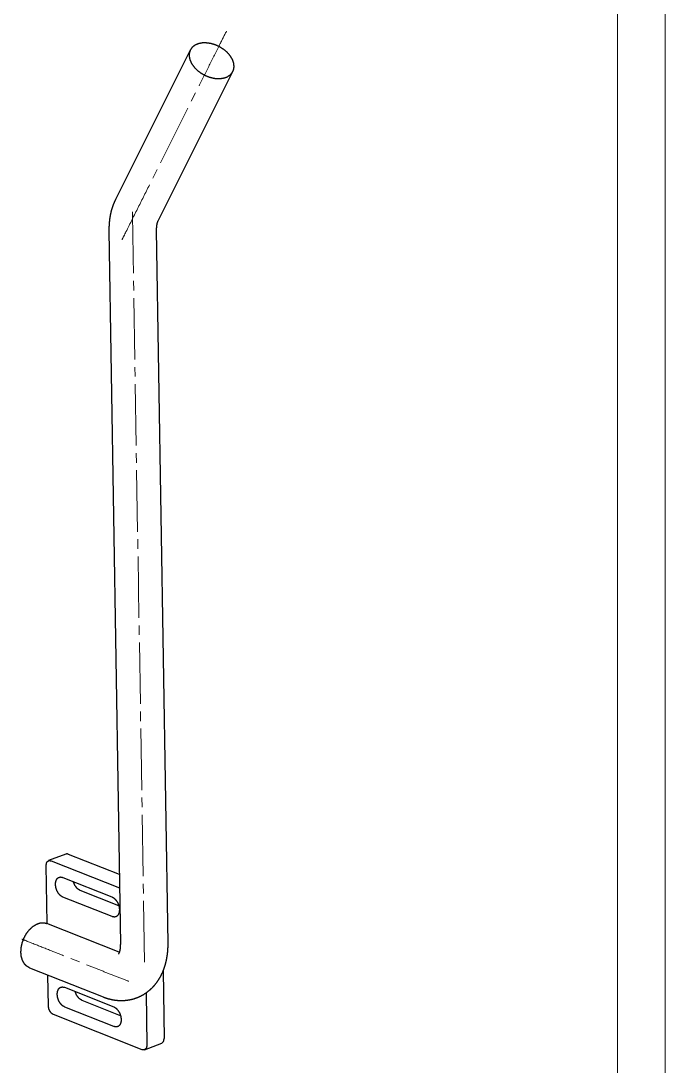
# Model space of a CAD drawing. Header units: millimetres. Extents: x 0 to 841, y 0 to 594.
# Drawn here: x 705.9 to 841, y 119.7 to 338.8 of the extents above; entities that cross this region are included whole.
import ezdxf

# ---------------------------------------------------------------- set-up
doc = ezdxf.new("R2010")
doc.units = ezdxf.units.MM
doc.layers.add('101', color=7, linetype='Continuous', true_color=0xffffff)

msp = doc.modelspace()

# ---------------------------------------------------------------- linework, layer by layer
at = {"layer": '101', "color": 133, "linetype": 'Continuous', "lineweight": 18}
for p, q in [((841, 0), (841, 594)), ((831, 10), (831, 584))]:
    msp.add_line(p, q, dxfattribs=at)
at = {"layer": '101', "color": 203, "linetype": 'Continuous', "lineweight": 25}
for p, q in [((741.45, 332.66), (725.77, 301.34)), ((734.71, 296.87), (750.39, 328.19)), ((724.4, 294.78), (726.79, 145.21)), ((736.78, 145.37), (734.39, 294.94)), ((715.36, 164.11), (711.73, 162.73)), ((712.25, 162.71), (726.6, 157.03)), ((715.87, 164.09), (726.55, 159.87)), ((711.43, 149.56), (711.24, 161.73)), ((714.7, 159.22), (725.02, 155.14)), ((726.48, 153.26), (718.39, 156.46)), ((725.09, 150.99), (714.76, 155.07)), ((726.57, 143.57), (711.41, 149.57)), ((707.73, 140.27), (723.21, 134.15)), ((711.71, 132.25), (711.6, 138.74)), ((735.75, 139.61), (735.98, 125.46)), ((715.06, 136.18), (725.39, 132.1)), ((732.18, 135.05), (732.35, 124.08)), ((725.45, 127.95), (715.13, 132.04)), ((726.85, 130.22), (718.76, 133.42)), ((731.34, 123.1), (712.76, 130.46)), ((731.86, 123.08), (735.48, 124.47))]:
    msp.add_line(p, q, dxfattribs=at)
at = {"layer": '101', "color": 151, "linetype": 'Continuous', "lineweight": 18}
for p, q in [((742.57, 323.72), (741.67, 321.93)), ((740.96, 320.51), (735.21, 309.02)), ((734.5, 307.6), (733.6, 305.81)), ((729.56, 284.27), (729.6, 282.26)), ((729.62, 280.68), (729.83, 267.8)), ((729.85, 266.21), (729.88, 264.21)), ((729.91, 262.62), (730.12, 249.75)), ((730.14, 248.16), (730.17, 246.15)), ((730.2, 244.57), (730.4, 231.69)), ((730.43, 230.11), (730.46, 228.1)), ((730.49, 226.51), (730.69, 213.64)), ((730.72, 212.05), (730.75, 210.05)), ((730.78, 208.46), (730.98, 195.59)), ((731.01, 194), (731.04, 191.99)), ((731.06, 190.41), (731.27, 177.53)), ((731.29, 175.94), (731.33, 173.94)), ((731.35, 172.35), (731.56, 159.48)), ((731.58, 157.89), (731.62, 155.88)), ((718.24, 141.49), (716.38, 142.23))]:
    msp.add_line(p, q, dxfattribs=at)
for points, knots in [([(749.03, 336.63), (747.61, 333.79), (743.28, 325.14)], [0, 0, 0.247194, 1, 1]), ([(732.89, 304.39), (727.85, 294.32), (727.14, 292.9)], [0, 0, 0.876406, 1, 1]), ([(729.33, 298.73), (729.38, 295.55), (729.54, 285.86)], [0, 0, 0.246607, 1, 1]), ([(731.64, 154.3), (731.8, 144.6), (731.85, 141.42)], [0, 0, 0.753394, 1, 1]), ([(714.9, 142.81), (707.57, 145.71), (706.1, 146.3)], [0, 0, 0.832274, 1, 1]), ([(728.52, 137.43), (725.57, 138.59), (719.72, 140.91)], [0, 0, 0.335443, 1, 1])]:
    msp.add_open_spline(points, degree=1, knots=knots, dxfattribs=at)
at = {"layer": '101', "color": 203, "linetype": 'Continuous', "lineweight": 25}
for points, knots in [([(742.3, 329.04), (741.76, 329.77), (741.4, 330.53), (741.22, 331.28), (741.24, 332), (741.44, 332.65), (741.83, 333.21), (742.39, 333.66), (743.09, 333.98), (743.91, 334.15), (744.81, 334.16), (745.76, 334.03), (746.71, 333.75), (747.63, 333.33), (748.48, 332.79), (749.23, 332.16), (749.84, 331.45), (750.29, 330.71), (750.56, 329.95), (750.64, 329.21), (750.53, 328.52), (750.23, 327.91), (749.75, 327.4), (749.12, 327.02), (748.35, 326.77), (747.49, 326.68), (746.56, 326.74), (745.61, 326.95), (744.67, 327.3), (743.78, 327.78), (742.98, 328.37), (742.3, 329.04)], [0, 0, 0.034121, 0.065798, 0.094986, 0.12208, 0.147948, 0.173782, 0.200793, 0.229862, 0.261414, 0.295419, 0.331495, 0.369014, 0.407192, 0.445175, 0.482136, 0.517347, 0.550276, 0.58069, 0.608751, 0.635097, 0.660789, 0.687076, 0.715031, 0.74532, 0.778127, 0.813231, 0.850122, 0.888075, 0.926262, 0.963834, 1, 1]), ([(725.77, 301.34), (725.54, 300.84), (725.32, 300.33), (725.04, 299.53), (724.81, 298.7), (724.63, 297.83), (724.5, 296.94), (724.42, 296.04), (724.39, 295.13), (724.39, 294.96), (724.4, 294.78)], [0, 0, 0.081716, 0.163657, 0.289797, 0.417121, 0.548116, 0.680499, 0.813675, 0.948269, 0.974105, 1, 1]), ([(734.39, 294.94), (734.39, 295.17), (734.4, 295.39), (734.43, 295.78), (734.49, 296.13), (734.55, 296.42), (734.62, 296.65), (734.67, 296.77), (734.71, 296.87)], [0, 0, 0.116392, 0.227307, 0.428486, 0.607138, 0.758256, 0.880975, 0.947226, 1, 1]), ([(711.24, 161.73), (711.31, 162.23), (711.52, 162.59), (711.85, 162.76), (712.25, 162.71)], [0, 0, 0.297585, 0.546214, 0.765239, 1, 1]), ([(715.87, 164.09), (715.61, 164.15), (715.36, 164.11)], [0, 0, 0.521912, 1, 1]), ([(714.76, 155.07), (714.28, 155.36), (713.85, 155.83), (713.5, 156.42), (713.27, 157.09), (713.18, 157.76), (713.25, 158.37), (713.46, 158.86), (713.79, 159.18), (714.22, 159.31), (714.7, 159.22)], [0, 0, 0.096586, 0.206338, 0.324992, 0.44602, 0.562365, 0.668049, 0.759974, 0.840086, 0.916574, 1, 1]), ([(718.39, 156.46), (717.79, 156.86), (717.27, 157.52), (716.93, 158.34)], [0, 0, 0.295216, 0.637058, 1, 1]), ([(725.02, 155.14), (725.5, 154.85), (725.94, 154.38), (726.29, 153.79), (726.51, 153.12), (726.6, 152.45), (726.53, 151.84), (726.32, 151.35), (725.99, 151.03), (725.56, 150.9), (725.09, 150.99)], [0, 0, 0.096584, 0.206336, 0.324989, 0.446012, 0.562357, 0.66804, 0.759965, 0.840087, 0.91656, 1, 1]), ([(705.94, 143.54), (706.01, 144.54), (706.23, 145.56), (706.61, 146.55), (707.11, 147.47), (707.73, 148.27), (708.43, 148.92), (709.19, 149.4), (709.95, 149.67), (710.71, 149.73), (711.41, 149.57)], [0, 0, 0.107931, 0.220135, 0.334009, 0.446767, 0.555751, 0.65872, 0.754203, 0.841874, 0.922883, 1, 1]), ([(723.21, 134.15), (723.74, 133.95), (724.27, 133.79), (725.02, 133.61), (725.78, 133.48), (726.52, 133.42), (727.27, 133.41), (728.07, 133.47), (728.86, 133.59), (729.62, 133.78), (730.36, 134.04), (731.06, 134.35), (731.73, 134.72), (732.36, 135.14), (732.95, 135.62), (733.51, 136.13), (734.02, 136.69), (734.5, 137.3), (734.93, 137.95), (735.32, 138.64), (735.67, 139.36), (735.97, 140.14), (736.23, 140.94), (736.44, 141.79), (736.6, 142.65), (736.72, 143.56), (736.78, 144.48), (736.79, 144.93), (736.78, 145.37)], [0, 0, 0.026533, 0.052927, 0.089233, 0.125471, 0.160701, 0.19589, 0.233888, 0.271875, 0.308768, 0.345662, 0.38178, 0.4179, 0.453639, 0.489392, 0.525219, 0.561089, 0.597555, 0.634123, 0.671777, 0.709628, 0.748942, 0.788565, 0.829801, 0.871461, 0.914597, 0.958195, 0.979035, 1, 1]), ([(726.79, 145.21), (726.78, 144.98), (726.78, 144.76), (726.75, 144.37), (726.69, 144.02), (726.63, 143.73), (726.56, 143.5), (726.49, 143.33), (726.43, 143.22), (726.39, 143.15)], [0, 0, 0.108054, 0.211019, 0.397792, 0.56364, 0.703893, 0.817881, 0.904849, 0.963282, 1, 1]), ([(707.73, 140.27), (707.13, 140.62), (706.64, 141.15), (706.27, 141.83), (706.03, 142.64), (705.94, 143.54)], [0, 0, 0.174865, 0.357921, 0.555138, 0.769269, 1, 1]), ([(715.13, 132.04), (714.65, 132.33), (714.21, 132.79), (713.86, 133.39), (713.64, 134.05), (713.55, 134.72), (713.61, 135.33), (713.83, 135.82), (714.16, 136.15), (714.59, 136.27), (715.06, 136.18)], [0, 0, 0.096585, 0.206338, 0.324987, 0.446014, 0.562359, 0.668042, 0.759973, 0.840085, 0.91656, 1, 1]), ([(718.76, 133.42), (718.16, 133.82), (717.64, 134.48), (717.3, 135.3)], [0, 0, 0.295239, 0.637052, 1, 1]), ([(712.76, 130.46), (712.37, 130.72), (712.03, 131.15), (711.8, 131.69), (711.71, 132.25)], [0, 0, 0.218354, 0.470936, 0.739543, 1, 1]), ([(725.39, 132.1), (725.87, 131.81), (726.3, 131.34), (726.65, 130.75), (726.88, 130.08), (726.97, 129.41), (726.9, 128.8), (726.69, 128.31), (726.36, 127.99), (725.93, 127.86), (725.45, 127.95)], [0, 0, 0.096575, 0.206338, 0.324985, 0.446015, 0.562359, 0.668046, 0.759972, 0.840085, 0.916573, 1, 1]), ([(735.48, 124.47), (735.85, 124.83), (735.98, 125.46)], [0, 0, 0.441726, 1, 1]), ([(732.35, 124.08), (732.28, 123.58), (732.07, 123.22), (731.74, 123.05), (731.34, 123.1)], [0, 0, 0.297602, 0.54624, 0.76523, 1, 1])]:
    msp.add_open_spline(points, degree=1, knots=knots, dxfattribs=at)

doc.saveas('drawing.dxf')
